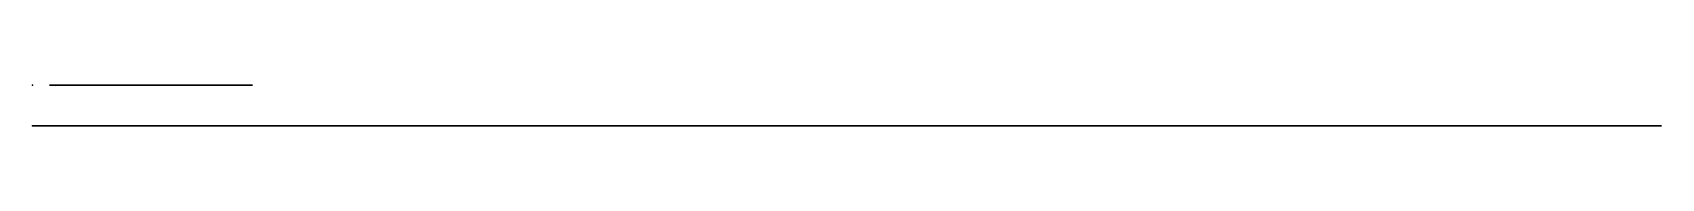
# Model space of a CAD drawing. Header units: centimetres. Extents: x 0 to 200, y 0 to 5.
import ezdxf

# ---------------------------------------------------------------- set-up
doc = ezdxf.new("R2010")
doc.units = ezdxf.units.CM
doc.header["$MEASUREMENT"] = 0
for name, color, linetype in [('folding workbench v3_Sketch1', 7, 'Continuous'), ('folding workbench v3_Sketch2', 7, 'Continuous'), ('folding workbench v3_Sketch3', 7, 'Continuous'), ('folding workbench v3_Sketch4', 7, 'Continuous'), ('folding workbench v3_Sketch5', 7, 'Continuous'), ('folding workbench v3_Sketch6', 7, 'Continuous'), ('folding workbench v3_Sketch7', 7, 'Continuous'), ('folding workbench v3_Sketch8', 7, 'Continuous')]:
    doc.layers.add(name, color=color, linetype=linetype)

msp = doc.modelspace()

# ---------------------------------------------------------------- linework, layer by layer
at = {"layer": 'folding workbench v3_Sketch1'}
for p, q in [((0, 0, 3.5), (0, 0)), ((0, 0), (200, 0)), ((200, 0, 3.5), (0, 0, 3.5)), ((9.3, 0, -70), (2.06, 0, -70)), ((2.06, 0, -70), (20.12, 0, -2.59)), ((9.3, 0, -70), (50.43, 0, -70)), ((9.3, 0, -70), (27, 0, -3.96)), ((20, 0), (27, 0)), ((20, 0, -3.5), (27, 0, -3.5)), ((20, 0), (20, 0, -7)), ((20, 0, -7), (27, 0, -7)), ((23.5, 0), (23.5, 0, -7)), ((27, 0), (27, 0, -7)), ((200, 0), (200, 0, 3.5))]:
    msp.add_line(p, q, dxfattribs=at)
at = {"layer": 'folding workbench v3_Sketch1', "extrusion": (0, 1, 0)}
msp.add_circle((-23.5, -3.5), 3.5, dxfattribs=at)
at = {"layer": 'folding workbench v3_Sketch1'}
msp.add_point((0, 0), dxfattribs=at)
at = {"layer": 'folding workbench v3_Sketch2'}
for p, q in [((2.06, 5, -70), (9.3, 5, -70)), ((20, 5, -3.04), (2.06, 5, -70)), ((9.3, 5, -70), (26.88, 5, -4.41)), ((14.66, 5, -50), (9.66, 5, -50)), ((9.66, 5, -50), (9.66, 5, -43)), ((9.66, 5, -43), (14.66, 5, -43)), ((14.66, 5, -43), (14.66, 5, -50)), ((20, 5, -3.5), (20, 5, -3.04))]:
    msp.add_line(p, q, dxfattribs=at)
at = {"layer": 'folding workbench v3_Sketch2', "extrusion": (0, -1, 0)}
msp.add_arc((23.5, -3.5, -5), 3.5, 344.9988, 180, dxfattribs=at)
at = {"layer": 'folding workbench v3_Sketch2'}
msp.add_point((0, 5), dxfattribs=at)
at = {"layer": 'folding workbench v3_Sketch3'}
for p, q in [((20, 5, -3.04), (2.06, 5, -70)), ((2.06, 5, -70), (9.3, 5, -70)), ((9.3, 5, -70), (26.88, 5, -4.41)), ((20, 5, -7), (18.94, 5, -7)), ((18.94, 5, -7), (20, 5, -3.04)), ((20, 5, -3.5), (20, 5, -3.04)), ((20, 5, -3.04), (20, 5, -7))]:
    msp.add_line(p, q, dxfattribs=at)
at = {"layer": 'folding workbench v3_Sketch3', "extrusion": (0, -1, 0)}
msp.add_arc((23.5, -3.5, -5), 3.5, 344.9988, 180, dxfattribs=at)
at = {"layer": 'folding workbench v3_Sketch3'}
msp.add_point((0, 5), dxfattribs=at)
at = {"layer": 'folding workbench v3_Sketch4'}
for p, q in [((18.94, 0, -7), (17.2, 0, -6.53)), ((18.26, 0, -2.57), (17.2, 0, -6.53)), ((20, 0, -3.04), (18.26, 0, -2.57)), ((20, 0, -3.04), (18.94, 0, -7)), ((18.94, 0, -7), (20, 0, -7)), ((20, 0, -7), (20, 0, -3.04))]:
    msp.add_line(p, q, dxfattribs=at)
msp.add_point((0, 0), dxfattribs=at)
at = {"layer": 'folding workbench v3_Sketch5'}
for p, q in [((20, 5, -3.04), (2.06, 5, -70)), ((2.06, 5, -70), (9.3, 5, -70)), ((9.3, 5, -70), (26.88, 5, -4.41)), ((20, 5, -3.5), (20, 5, -3.04))]:
    msp.add_line(p, q, dxfattribs=at)
at = {"layer": 'folding workbench v3_Sketch5', "extrusion": (0, -1, 0)}
msp.add_arc((23.5, -3.5, -5), 3.5, 344.9988, 180, dxfattribs=at)
at = {"layer": 'folding workbench v3_Sketch5'}
msp.add_point((0, 5), dxfattribs=at)
at = {"layer": 'folding workbench v3_Sketch6'}
for p, q in [((20, 0, -10), (20, 0, -7)), ((27, 0), (20, 0)), ((27, 0, -10), (20, 0, -10)), ((20, 0), (20, 0, -7)), ((20, 0, -7), (27, 0, -7)), ((20, 0, -7), (27, 0, -7)), ((27, 0, -7), (27, 0, -10)), ((27, 0, -7), (27, 0))]:
    msp.add_line(p, q, dxfattribs=at)
msp.add_point((0, 0), dxfattribs=at)
at = {"layer": 'folding workbench v3_Sketch7'}
for p, q in [((18.13, 0, -10), (18.94, 0, -7)), ((20, 0, -10), (18.13, 0, -10)), ((20, 0, -7), (18.94, 0, -7)), ((18.94, 0, -7), (20, 0, -7)), ((20, 0, -3.04), (18.94, 0, -7)), ((20, 0, -10), (20, 0, -7)), ((20, 0, -7), (20, 0, -3.04))]:
    msp.add_line(p, q, dxfattribs=at)
msp.add_point((0, 0), dxfattribs=at)
at = {"layer": 'folding workbench v3_Sketch8'}
for p, q in [((18.26, 0, -2.57), (16.4, 0, -9.53)), ((18.13, 0, -10), (16.4, 0, -9.53)), ((20, 0, -3.04), (18.13, 0, -10)), ((18.13, 0, -10), (20, 0, -10)), ((20, 0, -3.04), (18.13, 0, -10)), ((20, 0, -3.04), (18.26, 0, -2.57)), ((20, 0, -10), (20, 0, -3.04))]:
    msp.add_line(p, q, dxfattribs=at)
msp.add_point((0, 0), dxfattribs=at)

doc.saveas('drawing.dxf')
